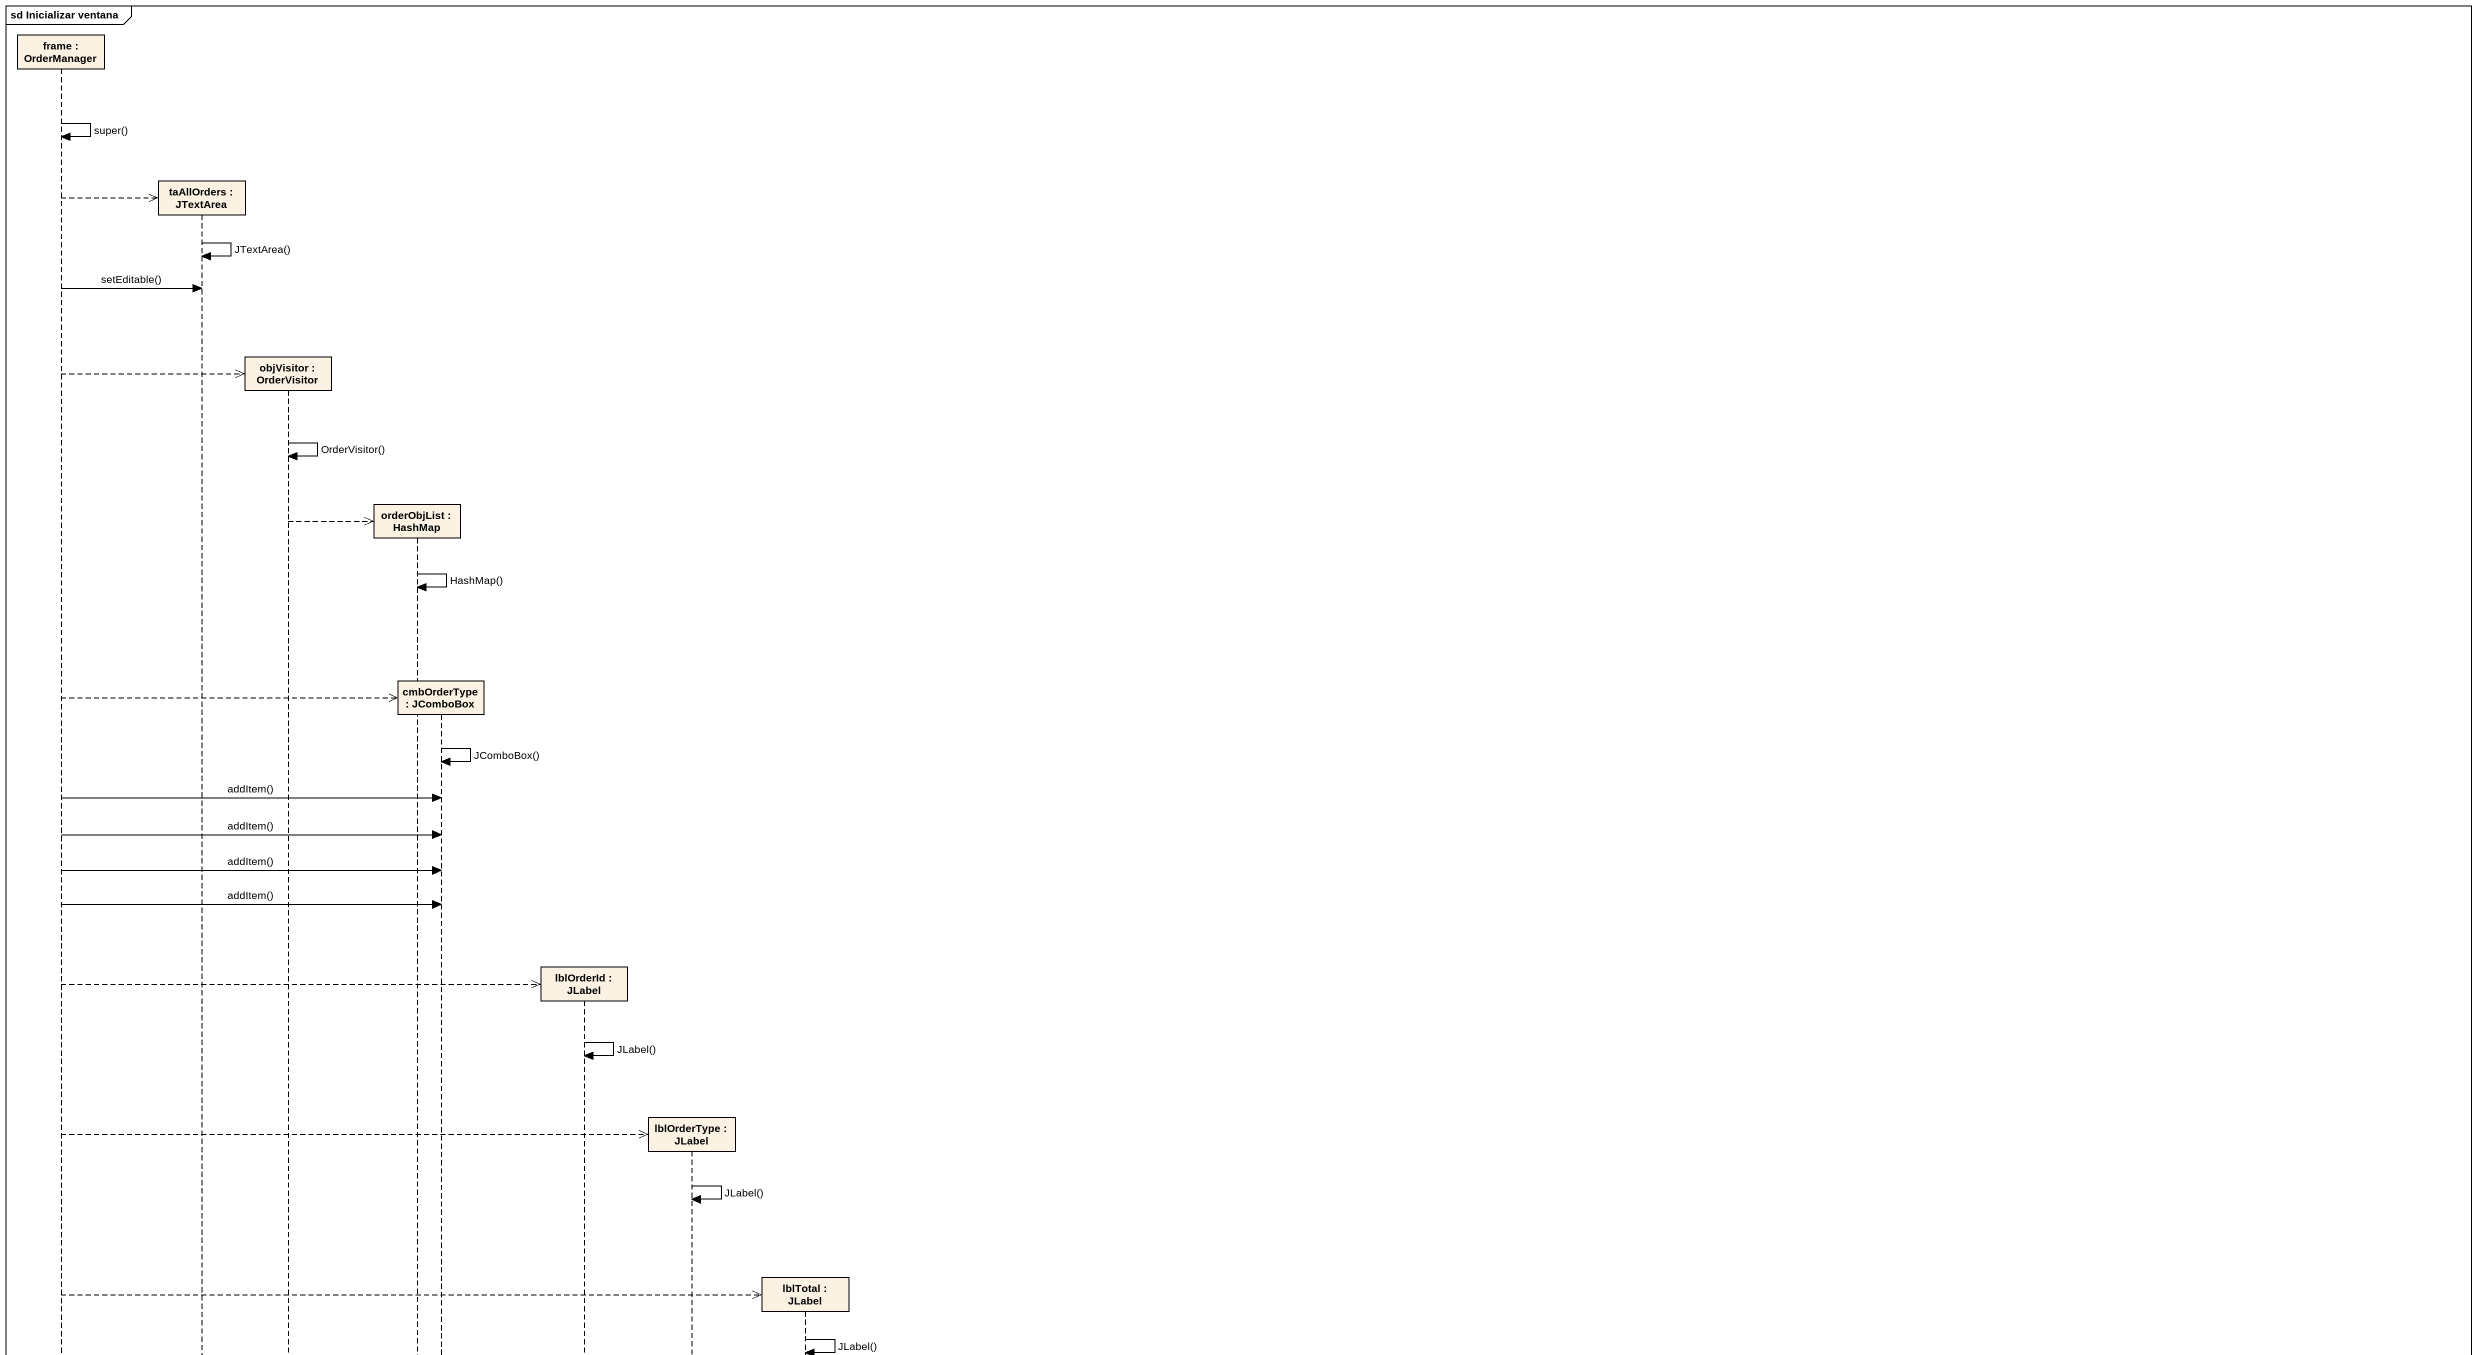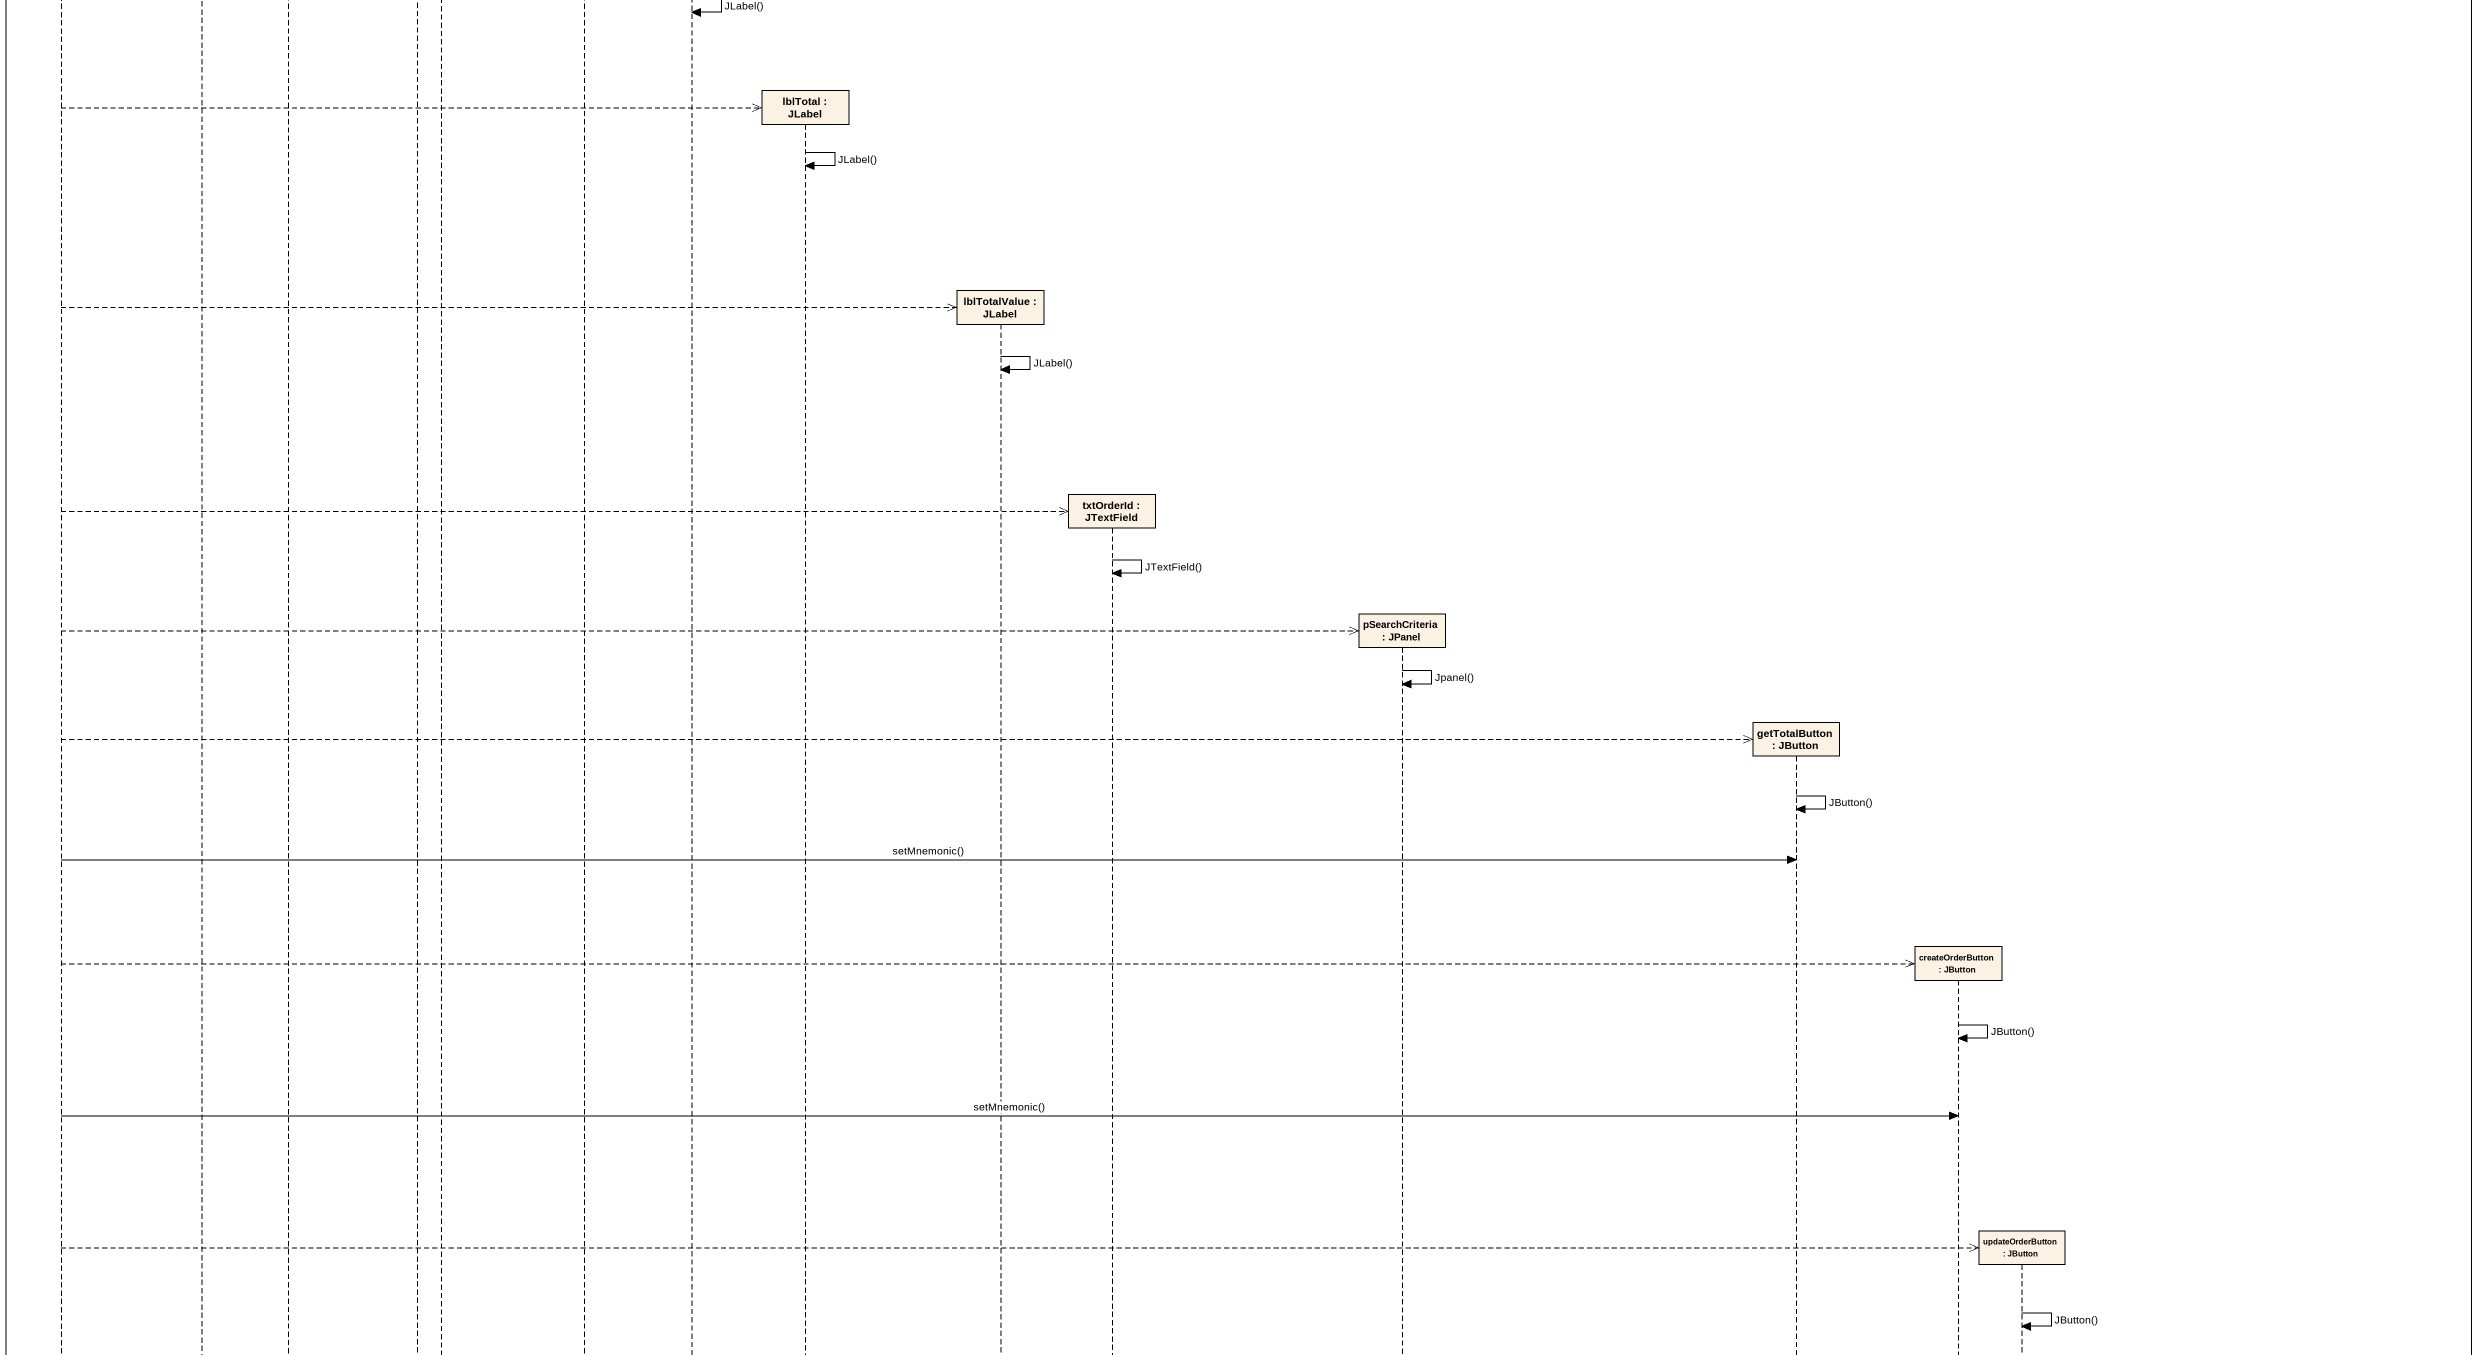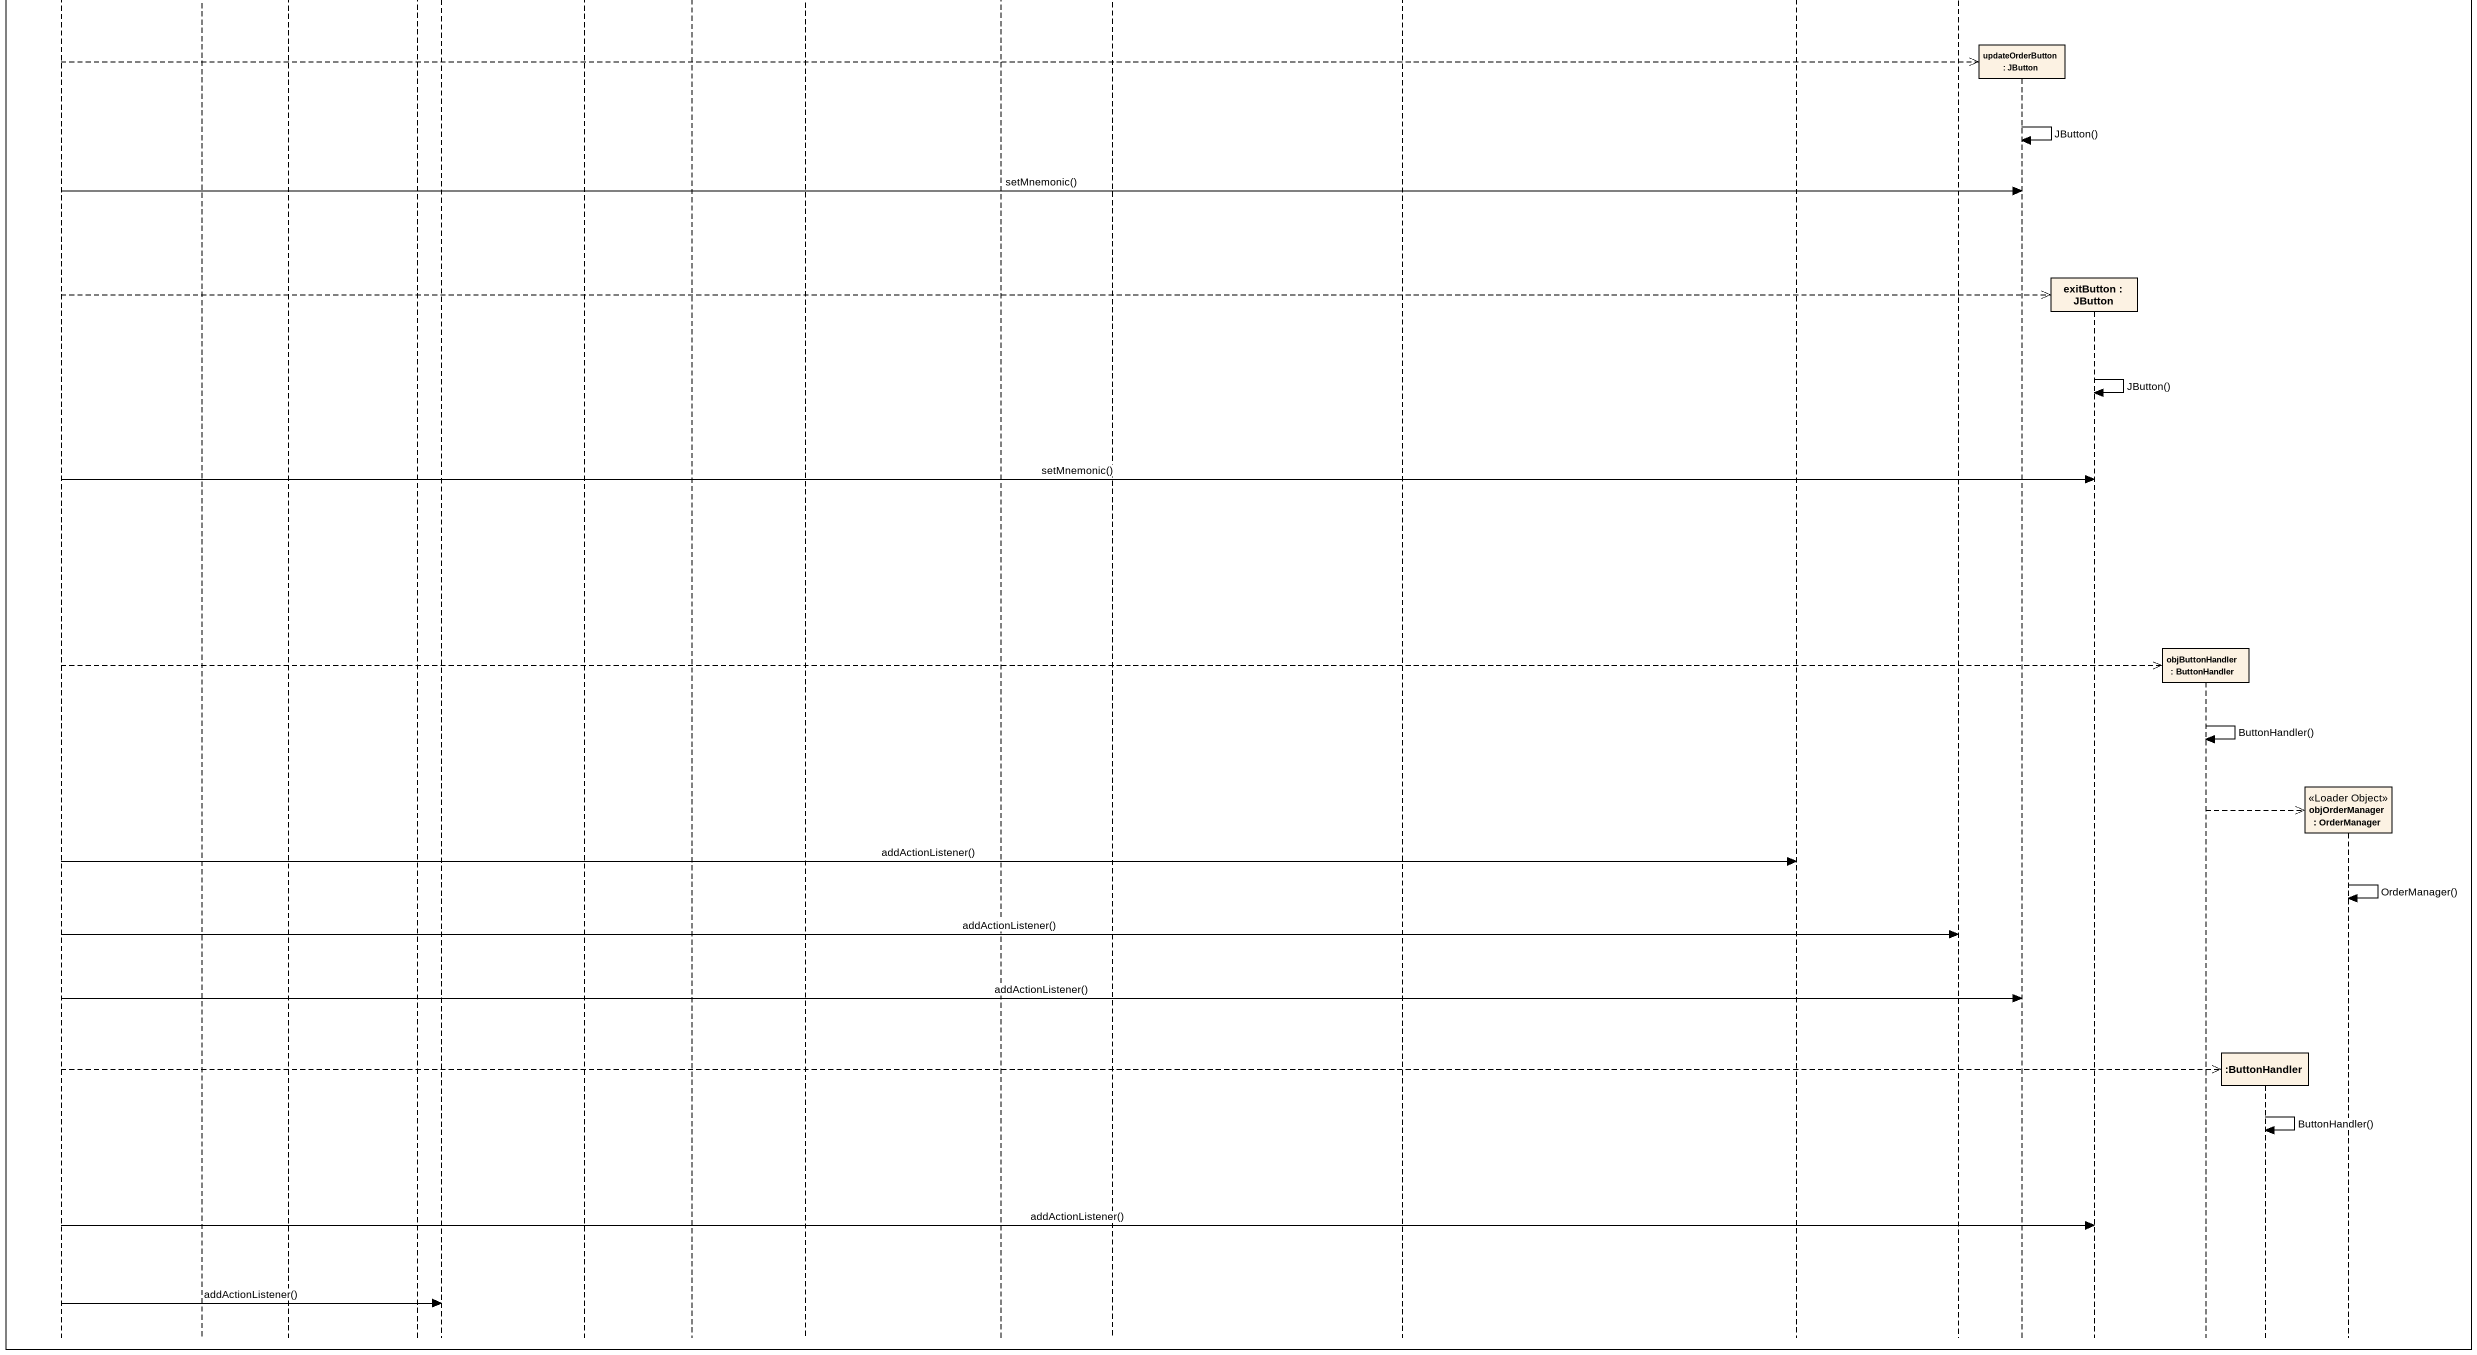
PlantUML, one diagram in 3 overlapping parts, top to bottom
@startuml
mainframe sd Inicializar ventana
hide footbox
participant "frame : OrderManager" as frame_
participant "taAllOrders : JTextArea" as taAllOrders
participant "objVisitor : OrderVisitor" as objVisitor
participant "orderObjList : HashMap" as orderObjList
participant "cmbOrderType : JComboBox" as cmbOrderType
participant "lblOrderId : JLabel" as lblOrderId
participant "lblOrderType : JLabel" as lblOrderType
participant "lblTotal : JLabel" as lblTotal
participant "lblTotalValue : JLabel" as lblTotalValue
participant "txtOrderId : JTextField" as txtOrderId
participant "pSearchCriteria : JPanel" as pSearchCriteria
participant "getTotalButton : JButton" as getTotalButton
participant "createOrderButton : JButton" as createOrderButton
participant "updateOrderButton : JButton" as updateOrderButton
participant "exitButton : JButton" as exitButton
participant "objButtonHandler : ButtonHandler" as objButtonHandler
participant ":ButtonHandler" as ButtonHandler
participant "objOrderManager : OrderManager" as objOrderManager <<Loader Object>>

frame_ -> frame_ : super()
frame_ -->> taAllOrders **
taAllOrders -> taAllOrders : JTextArea()
frame_ -> taAllOrders : setEditable()
frame_ -->> objVisitor **
objVisitor -> objVisitor : OrderVisitor()
objVisitor -->> orderObjList **
orderObjList -> orderObjList : HashMap()
frame_ -->> cmbOrderType **
cmbOrderType -> cmbOrderType : JComboBox()
frame_ -> cmbOrderType : addItem()
frame_ -> cmbOrderType : addItem()
frame_ -> cmbOrderType : addItem()
frame_ -> cmbOrderType : addItem()
frame_ -->> lblOrderId **
lblOrderId -> lblOrderId : JLabel()
frame_ -->> lblOrderType **
lblOrderType -> lblOrderType : JLabel()
frame_ -->> lblTotal **
lblTotal -> lblTotal : JLabel()
frame_ -->> lblTotalValue **
lblTotalValue -> lblTotalValue : JLabel()
frame_ -->> txtOrderId **
txtOrderId -> txtOrderId : JTextField()
frame_ -->> pSearchCriteria **
pSearchCriteria -> pSearchCriteria : Jpanel()
frame_ -->> getTotalButton **
getTotalButton -> getTotalButton : JButton()
frame_ -> getTotalButton : setMnemonic()
frame_ -->> createOrderButton **
createOrderButton -> createOrderButton : JButton()
frame_ -> createOrderButton : setMnemonic()
frame_ -->> updateOrderButton **
updateOrderButton -> updateOrderButton : JButton()
frame_ -> updateOrderButton : setMnemonic()
frame_ -->> exitButton **
exitButton -> exitButton : JButton()
frame_ -> exitButton : setMnemonic()
frame_ -->> objButtonHandler **
objButtonHandler -> objButtonHandler : ButtonHandler()
objButtonHandler -->> objOrderManager **
frame_ -> getTotalButton : addActionListener()
objOrderManager -> objOrderManager : OrderManager()
frame_ -> createOrderButton : addActionListener()
frame_ -> updateOrderButton : addActionListener()
frame_ -->> ButtonHandler **
ButtonHandler -> ButtonHandler : ButtonHandler()
frame_ -> exitButton : addActionListener()
frame_ -> cmbOrderType : addActionListener()
@enduml
